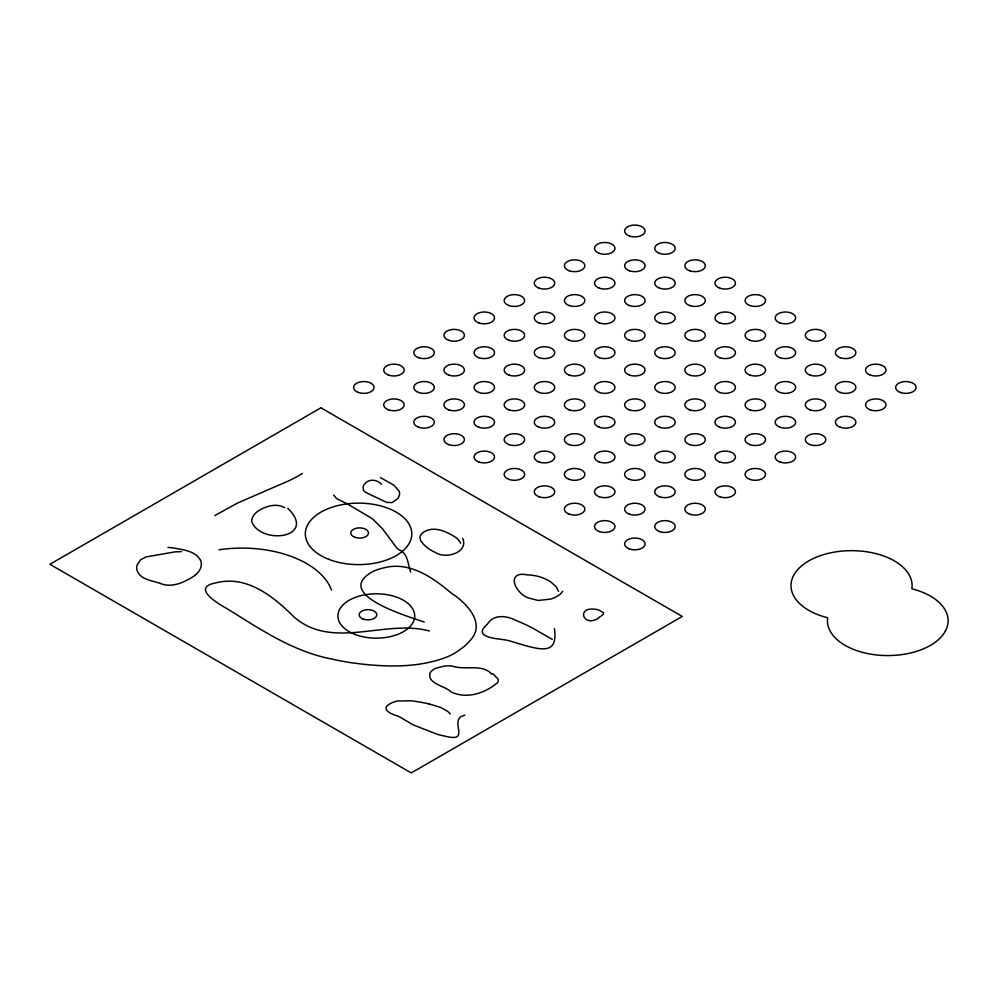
<?xml version="1.0" encoding="UTF-8"?>
<svg xmlns="http://www.w3.org/2000/svg" width="998" height="998" viewBox="0 0 998 998"><rect width="100%" height="100%" fill="white"/><g stroke="black" fill="none" stroke-linecap="round" stroke-linejoin="round"><path stroke-width="1.5" d="M554.401 628.59C557.445 649.573 547.752 651.469 529.589 646.679A74.039 42.739 0 0 1 525.073 645.544L509.554 640.866A49.788 28.742 0 0 0 505.15 639.905C496.405 638.471 471.805 637.522 487.348 624.224C493.686 613.782 506.934 615.654 516.278 620.556A161.738 93.375 0 0 1 532.994 628.316L552.318 639.419M562.735 591.315L559.965 594.471L555.661 597.153A26.335 15.207 0 0 1 550.285 599.162L538.072 600.459L527.618 597.727A29.017 16.754 0 0 1 520.856 593.186C511.762 584.678 510.44 571.392 527.443 574.885A34.506 19.923 0 0 1 532.021 575.247L533.069 575.384A29.765 17.178 0 0 1 541.452 577.368L544.671 578.64A41.08 23.715 0 0 1 551.121 582.208L556.285 586.899L558.568 591.315M195.059 575.372C185.753 581.547 174.151 587.448 162.724 584.341C153.904 580.462 139.82 580.587 136.776 569.534A29.528 17.041 0 0 1 137.163 564.806L140.581 559.753L146.12 556.909L174.962 551.882L181.524 551.62M600.222 616.564C596.255 620.519 588.284 623.139 584.491 617.612A15.743 9.082 0 0 1 583.568 613.845C584.329 609.454 589.631 608.855 593.274 609.092A16.305 9.406 0 0 1 598.326 609.828L603.565 612.747L603.378 614.294L601.27 615.966M214.857 515.542L237.636 503.004L281.898 483.781A128.854 74.388 0 0 0 302.394 473.476M464.819 715.192C446.855 719.034 473.015 743.51 444.646 736.05A44.024 25.412 0 0 1 439.407 734.89A42.203 24.364 0 0 1 437.286 734.291L413.135 724.872L400.248 717.263A36.128 20.858 0 0 0 397.478 715.94C392.301 714.605 380.026 709.441 389.345 704.201A21.295 12.3 0 0 1 392.701 702.455L394.559 701.769A17.502 10.105 0 0 1 397.578 700.995L411.213 700.808A92.215 53.231 0 0 1 429.115 703.989M429.152 703.939L440.692 707.445L447.329 711.125A25.686 14.833 0 0 1 450.248 713.982M429.414 630.998C385.166 618.897 332.696 650.546 294.061 617.026C273.527 596.492 246.618 574.711 215.618 582.944C190.693 587.61 218.375 603.852 227.132 608.718C259.954 629.052 292.851 651.494 331.486 658.979A177.008 102.195 0 0 0 351.046 662.709C382.396 666.963 415.679 668.66 445.844 657.47A66.517 38.398 0 0 0 455.437 652.767L463.222 647.29A81.487 47.043 0 0 0 469.559 641.053C486.75 624.137 466.889 603.129 451.832 593.536C433.07 577.742 409.716 560.926 383.731 567.887A40.918 23.628 0 0 0 373.115 571.392C331.61 594.097 408.12 616.477 424.2 621.979M380.463 477.655L393.748 485.09L399.113 491.078A18.663 10.778 0 0 1 399.35 495.245L398.826 496.617A24.576 14.184 0 0 1 397.553 498.651L392.177 502.593L386.713 502.406L365.617 492.376L363.509 490.505L363.035 487.124A18.912 10.916 0 0 1 364.956 483.581C369.248 478.516 377.331 479.626 381.498 484.279M284.642 507.733C277.831 503.566 269.198 505.387 262.399 508.593A33.333 19.249 0 0 0 259.53 510.153L258.794 510.614A27.894 16.105 0 0 0 251.696 521.492C256.498 535.09 278.405 539.194 290.443 532.932A23.465 13.548 0 0 0 293.599 530.425C300.56 523.364 293.524 513.558 287.761 508.331M492.95 673.7L498.027 679.102A11.826 6.824 0 0 1 497.615 682.57C487.423 691.365 472.516 697.427 458.781 694.508A27.108 15.656 0 0 1 452.768 692.699A26.123 15.082 0 0 1 451.046 691.951C444.921 685.589 426.508 683.767 430.188 672.689A19.049 11.003 0 0 1 432.82 670.02L433.494 669.533A17.003 9.818 0 0 1 435.926 668.223L444.073 666.115A23.041 13.311 0 0 1 451.807 665.965C464.706 670.743 482.545 663.246 491.902 674.299M462.735 538.396C468.736 552.53 445.856 559.429 435.527 552.518A39.72 22.942 0 0 1 427.306 547.715L425.148 545.906A64.209 37.076 0 0 1 423.651 544.459L420.769 540.804L419.896 537.498A13.461 7.772 0 0 1 420.308 535.814L421.381 534.13A17.69 10.217 0 0 1 423.651 532.084C433.918 525.509 446.967 531.61 455.986 537.623A31.025 17.914 0 0 1 459.641 541.477L460.664 543.211M410.665 572.066C407.583 563.82 408.382 553.491 398.352 549.374A41.168 23.765 0 0 1 396.543 547.702L382.658 528.952L373.09 519.384A52.981 30.589 0 0 0 370.732 517.712L347.628 504.065A48.465 27.981 0 0 0 345.034 502.78L336.725 498.688L333.594 495.095M200.436 560.165C195.421 550.884 183.133 549.811 173.839 548.052A70.097 40.469 0 0 0 167.988 547.415M200.548 560.152A31.911 18.426 0 0 1 194.884 575.297M218.974 549.786A91.517 52.832 0 0 1 331.511 590.105M320.919 407.82L49.9 564.294L411.263 772.926L682.283 616.452L320.919 407.82M900.433 392.464A10.229 5.913 0 0 0 916.089 387.661A10.229 5.913 0 0 0 901.069 382.234A10.229 5.913 0 0 0 900.433 392.464M870.318 375.073A10.229 5.913 0 0 0 885.975 370.283A10.229 5.913 0 0 0 870.955 364.844A10.229 5.913 0 0 0 870.318 375.073M840.204 357.683A10.229 5.913 0 0 0 855.86 352.893A10.229 5.913 0 0 0 840.84 347.454A10.229 5.913 0 0 0 840.204 357.683M810.089 340.306A10.229 5.913 0 0 0 825.758 335.503A10.229 5.913 0 0 0 810.725 330.076A10.229 5.913 0 0 0 810.089 340.306M779.974 322.915A10.229 5.913 0 0 0 795.643 318.125A10.229 5.913 0 0 0 780.623 312.686A10.229 5.913 0 0 0 779.974 322.915M749.86 305.525A10.229 5.913 0 0 0 765.528 300.735A10.229 5.913 0 0 0 750.508 295.308A10.229 5.913 0 0 0 749.86 305.525M719.745 288.148A10.229 5.913 0 0 0 735.414 283.345A10.229 5.913 0 0 0 720.394 277.918A10.229 5.913 0 0 0 719.745 288.148M689.643 270.757A10.229 5.913 0 0 0 705.299 265.967A10.229 5.913 0 0 0 690.279 260.528A10.229 5.913 0 0 0 689.643 270.757M659.528 253.367A10.229 5.913 0 0 0 675.184 248.577A10.229 5.913 0 0 0 660.165 243.15A10.229 5.913 0 0 0 659.528 253.367M629.414 235.99A10.229 5.913 0 0 0 645.07 231.199A10.229 5.913 0 0 0 630.05 225.76A10.229 5.913 0 0 0 629.414 235.99M870.318 409.841A10.229 5.913 0 0 0 885.975 405.051A10.229 5.913 0 0 0 870.955 399.612A10.229 5.913 0 0 0 870.318 409.841M840.204 392.464A10.229 5.913 0 0 0 855.86 387.661A10.229 5.913 0 0 0 840.84 382.234A10.229 5.913 0 0 0 840.204 392.464M810.089 375.073A10.229 5.913 0 0 0 825.758 370.283A10.229 5.913 0 0 0 810.725 364.844A10.229 5.913 0 0 0 810.089 375.073M779.974 357.683A10.229 5.913 0 0 0 795.643 352.893A10.229 5.913 0 0 0 780.623 347.454A10.229 5.913 0 0 0 779.974 357.683M749.86 340.306A10.229 5.913 0 0 0 765.528 335.503A10.229 5.913 0 0 0 750.508 330.076A10.229 5.913 0 0 0 749.86 340.306M719.745 322.915A10.229 5.913 0 0 0 735.414 318.125A10.229 5.913 0 0 0 720.394 312.686A10.229 5.913 0 0 0 719.745 322.915M689.643 305.525A10.229 5.913 0 0 0 705.299 300.735A10.229 5.913 0 0 0 690.279 295.308A10.229 5.913 0 0 0 689.643 305.525M659.528 288.148A10.229 5.913 0 0 0 675.184 283.345A10.229 5.913 0 0 0 660.165 277.918A10.229 5.913 0 0 0 659.528 288.148M629.414 270.757A10.229 5.913 0 0 0 645.07 265.967A10.229 5.913 0 0 0 630.05 260.528A10.229 5.913 0 0 0 629.414 270.757M599.299 253.367A10.229 5.913 0 0 0 614.955 248.577A10.229 5.913 0 0 0 599.935 243.15A10.229 5.913 0 0 0 599.299 253.367M840.204 427.231A10.229 5.913 0 0 0 855.86 422.441A10.229 5.913 0 0 0 840.84 417.002A10.229 5.913 0 0 0 840.204 427.231M810.089 409.841A10.229 5.913 0 0 0 825.758 405.051A10.229 5.913 0 0 0 810.725 399.612A10.229 5.913 0 0 0 810.089 409.841M779.974 392.464A10.229 5.913 0 0 0 795.643 387.661A10.229 5.913 0 0 0 780.623 382.234A10.229 5.913 0 0 0 779.974 392.464M749.86 375.073A10.229 5.913 0 0 0 765.528 370.283A10.229 5.913 0 0 0 750.508 364.844A10.229 5.913 0 0 0 749.86 375.073M719.745 357.683A10.229 5.913 0 0 0 735.414 352.893A10.229 5.913 0 0 0 720.394 347.454A10.229 5.913 0 0 0 719.745 357.683M689.643 340.306A10.229 5.913 0 0 0 705.299 335.503A10.229 5.913 0 0 0 690.279 330.076A10.229 5.913 0 0 0 689.643 340.306M659.528 322.915A10.229 5.913 0 0 0 675.184 318.125A10.229 5.913 0 0 0 660.165 312.686A10.229 5.913 0 0 0 659.528 322.915M629.414 305.525A10.229 5.913 0 0 0 645.07 300.735A10.229 5.913 0 0 0 630.05 295.308A10.229 5.913 0 0 0 629.414 305.525M599.299 288.148A10.229 5.913 0 0 0 614.955 283.345A10.229 5.913 0 0 0 599.935 277.918A10.229 5.913 0 0 0 599.299 288.148M569.184 270.757A10.229 5.913 0 0 0 584.84 265.967A10.229 5.913 0 0 0 569.821 260.528A10.229 5.913 0 0 0 569.184 270.757M810.089 444.621A10.229 5.913 0 0 0 825.758 439.819A10.229 5.913 0 0 0 810.725 434.392A10.229 5.913 0 0 0 810.089 444.621M779.974 427.231A10.229 5.913 0 0 0 795.643 422.441A10.229 5.913 0 0 0 780.623 417.002A10.229 5.913 0 0 0 779.974 427.231M749.86 409.841A10.229 5.913 0 0 0 765.528 405.051A10.229 5.913 0 0 0 750.508 399.612A10.229 5.913 0 0 0 749.86 409.841M719.745 392.464A10.229 5.913 0 0 0 735.414 387.661A10.229 5.913 0 0 0 720.394 382.234A10.229 5.913 0 0 0 719.745 392.464M689.643 375.073A10.229 5.913 0 0 0 705.299 370.283A10.229 5.913 0 0 0 690.279 364.844A10.229 5.913 0 0 0 689.643 375.073M659.528 357.683A10.229 5.913 0 0 0 675.184 352.893A10.229 5.913 0 0 0 660.165 347.454A10.229 5.913 0 0 0 659.528 357.683M629.414 340.306A10.229 5.913 0 0 0 645.07 335.503A10.229 5.913 0 0 0 630.05 330.076A10.229 5.913 0 0 0 629.414 340.306M599.299 322.915A10.229 5.913 0 0 0 614.955 318.125A10.229 5.913 0 0 0 599.935 312.686A10.229 5.913 0 0 0 599.299 322.915M569.184 305.525A10.229 5.913 0 0 0 584.84 300.735A10.229 5.913 0 0 0 569.821 295.308A10.229 5.913 0 0 0 569.184 305.525M539.07 288.148A10.229 5.913 0 0 0 554.726 283.345A10.229 5.913 0 0 0 539.706 277.918A10.229 5.913 0 0 0 539.07 288.148M779.974 461.999A10.229 5.913 0 0 0 795.643 457.209A10.229 5.913 0 0 0 780.623 451.77A10.229 5.913 0 0 0 779.974 461.999M749.86 444.621A10.229 5.913 0 0 0 765.528 439.819A10.229 5.913 0 0 0 750.508 434.392A10.229 5.913 0 0 0 749.86 444.621M719.745 427.231A10.229 5.913 0 0 0 735.414 422.441A10.229 5.913 0 0 0 720.394 417.002A10.229 5.913 0 0 0 719.745 427.231M689.643 409.841A10.229 5.913 0 0 0 705.299 405.051A10.229 5.913 0 0 0 690.279 399.612A10.229 5.913 0 0 0 689.643 409.841M659.528 392.464A10.229 5.913 0 0 0 675.184 387.661A10.229 5.913 0 0 0 660.165 382.234A10.229 5.913 0 0 0 659.528 392.464M629.414 375.073A10.229 5.913 0 0 0 645.07 370.283A10.229 5.913 0 0 0 630.05 364.844A10.229 5.913 0 0 0 629.414 375.073M599.299 357.683A10.229 5.913 0 0 0 614.955 352.893A10.229 5.913 0 0 0 599.935 347.454A10.229 5.913 0 0 0 599.299 357.683M569.184 340.306A10.229 5.913 0 0 0 584.84 335.503A10.229 5.913 0 0 0 569.821 330.076A10.229 5.913 0 0 0 569.184 340.306M539.07 322.915A10.229 5.913 0 0 0 554.726 318.125A10.229 5.913 0 0 0 539.706 312.686A10.229 5.913 0 0 0 539.07 322.915M508.955 305.525A10.229 5.913 0 0 0 524.624 300.735A10.229 5.913 0 0 0 509.591 295.308A10.229 5.913 0 0 0 508.955 305.525M749.86 479.389A10.229 5.913 0 0 0 765.528 474.599A10.229 5.913 0 0 0 750.508 469.16A10.229 5.913 0 0 0 749.86 479.389M719.745 461.999A10.229 5.913 0 0 0 735.414 457.209A10.229 5.913 0 0 0 720.394 451.77A10.229 5.913 0 0 0 719.745 461.999M689.643 444.621A10.229 5.913 0 0 0 705.299 439.819A10.229 5.913 0 0 0 690.279 434.392A10.229 5.913 0 0 0 689.643 444.621M659.528 427.231A10.229 5.913 0 0 0 675.184 422.441A10.229 5.913 0 0 0 660.165 417.002A10.229 5.913 0 0 0 659.528 427.231M629.414 409.841A10.229 5.913 0 0 0 645.07 405.051A10.229 5.913 0 0 0 630.05 399.612A10.229 5.913 0 0 0 629.414 409.841M599.299 392.464A10.229 5.913 0 0 0 614.955 387.661A10.229 5.913 0 0 0 599.935 382.234A10.229 5.913 0 0 0 599.299 392.464M569.184 375.073A10.229 5.913 0 0 0 584.84 370.283A10.229 5.913 0 0 0 569.821 364.844A10.229 5.913 0 0 0 569.184 375.073M539.07 357.683A10.229 5.913 0 0 0 554.726 352.893A10.229 5.913 0 0 0 539.706 347.454A10.229 5.913 0 0 0 539.07 357.683M508.955 340.306A10.229 5.913 0 0 0 524.624 335.503A10.229 5.913 0 0 0 509.591 330.076A10.229 5.913 0 0 0 508.955 340.306M478.84 322.915A10.229 5.913 0 0 0 494.509 318.125A10.229 5.913 0 0 0 479.489 312.686A10.229 5.913 0 0 0 478.84 322.915M719.745 496.767A10.229 5.913 0 0 0 735.414 491.977A10.229 5.913 0 0 0 720.394 486.55A10.229 5.913 0 0 0 719.745 496.767M689.643 479.389A10.229 5.913 0 0 0 705.299 474.599A10.229 5.913 0 0 0 690.279 469.16A10.229 5.913 0 0 0 689.643 479.389M659.528 461.999A10.229 5.913 0 0 0 675.184 457.209A10.229 5.913 0 0 0 660.165 451.77A10.229 5.913 0 0 0 659.528 461.999M629.414 444.621A10.229 5.913 0 0 0 645.07 439.819A10.229 5.913 0 0 0 630.05 434.392A10.229 5.913 0 0 0 629.414 444.621M599.299 427.231A10.229 5.913 0 0 0 614.955 422.441A10.229 5.913 0 0 0 599.935 417.002A10.229 5.913 0 0 0 599.299 427.231M569.184 409.841A10.229 5.913 0 0 0 584.84 405.051A10.229 5.913 0 0 0 569.821 399.612A10.229 5.913 0 0 0 569.184 409.841M539.07 392.464A10.229 5.913 0 0 0 554.726 387.661A10.229 5.913 0 0 0 539.706 382.234A10.229 5.913 0 0 0 539.07 392.464M508.955 375.073A10.229 5.913 0 0 0 524.624 370.283A10.229 5.913 0 0 0 509.591 364.844A10.229 5.913 0 0 0 508.955 375.073M478.84 357.683A10.229 5.913 0 0 0 494.509 352.893A10.229 5.913 0 0 0 479.489 347.454A10.229 5.913 0 0 0 478.84 357.683M448.726 340.306A10.229 5.913 0 0 0 464.394 335.503A10.229 5.913 0 0 0 449.374 330.076A10.229 5.913 0 0 0 448.726 340.306M689.643 514.157A10.229 5.913 0 0 0 705.299 509.367A10.229 5.913 0 0 0 690.279 503.928A10.229 5.913 0 0 0 689.643 514.157M659.528 496.767A10.229 5.913 0 0 0 675.184 491.977A10.229 5.913 0 0 0 660.165 486.55A10.229 5.913 0 0 0 659.528 496.767M629.414 479.389A10.229 5.913 0 0 0 645.07 474.599A10.229 5.913 0 0 0 630.05 469.16A10.229 5.913 0 0 0 629.414 479.389M599.299 461.999A10.229 5.913 0 0 0 614.955 457.209A10.229 5.913 0 0 0 599.935 451.77A10.229 5.913 0 0 0 599.299 461.999M569.184 444.621A10.229 5.913 0 0 0 584.84 439.819A10.229 5.913 0 0 0 569.821 434.392A10.229 5.913 0 0 0 569.184 444.621M539.07 427.231A10.229 5.913 0 0 0 554.726 422.441A10.229 5.913 0 0 0 539.706 417.002A10.229 5.913 0 0 0 539.07 427.231M508.955 409.841A10.229 5.913 0 0 0 524.624 405.051A10.229 5.913 0 0 0 509.591 399.612A10.229 5.913 0 0 0 508.955 409.841M478.84 392.464A10.229 5.913 0 0 0 494.509 387.661A10.229 5.913 0 0 0 479.489 382.234A10.229 5.913 0 0 0 478.84 392.464M448.726 375.073A10.229 5.913 0 0 0 464.394 370.283A10.229 5.913 0 0 0 449.374 364.844A10.229 5.913 0 0 0 448.726 375.073M418.611 357.683A10.229 5.913 0 0 0 434.28 352.893A10.229 5.913 0 0 0 419.26 347.454A10.229 5.913 0 0 0 418.611 357.683M659.528 531.547A10.229 5.913 0 0 0 675.184 526.757A10.229 5.913 0 0 0 660.165 521.318A10.229 5.913 0 0 0 659.528 531.547M629.414 514.157A10.229 5.913 0 0 0 645.07 509.367A10.229 5.913 0 0 0 630.05 503.928A10.229 5.913 0 0 0 629.414 514.157M599.299 496.767A10.229 5.913 0 0 0 614.955 491.977A10.229 5.913 0 0 0 599.935 486.55A10.229 5.913 0 0 0 599.299 496.767M569.184 479.389A10.229 5.913 0 0 0 584.84 474.599A10.229 5.913 0 0 0 569.821 469.16A10.229 5.913 0 0 0 569.184 479.389M539.07 461.999A10.229 5.913 0 0 0 554.726 457.209A10.229 5.913 0 0 0 539.706 451.77A10.229 5.913 0 0 0 539.07 461.999M508.955 444.621A10.229 5.913 0 0 0 524.624 439.819A10.229 5.913 0 0 0 509.591 434.392A10.229 5.913 0 0 0 508.955 444.621M478.84 427.231A10.229 5.913 0 0 0 494.509 422.441A10.229 5.913 0 0 0 479.489 417.002A10.229 5.913 0 0 0 478.84 427.231M448.726 409.841A10.229 5.913 0 0 0 464.394 405.051A10.229 5.913 0 0 0 449.374 399.612A10.229 5.913 0 0 0 448.726 409.841M418.611 392.464A10.229 5.913 0 0 0 434.28 387.661A10.229 5.913 0 0 0 419.26 382.234A10.229 5.913 0 0 0 418.611 392.464M388.509 375.073A10.229 5.913 0 0 0 404.165 370.283A10.229 5.913 0 0 0 389.145 364.844A10.229 5.913 0 0 0 388.509 375.073M629.414 548.925A10.229 5.913 0 0 0 645.07 544.135A10.229 5.913 0 0 0 630.05 538.708A10.229 5.913 0 0 0 629.414 548.925M599.299 531.547A10.229 5.913 0 0 0 614.955 526.757A10.229 5.913 0 0 0 599.935 521.318A10.229 5.913 0 0 0 599.299 531.547M569.184 514.157A10.229 5.913 0 0 0 584.84 509.367A10.229 5.913 0 0 0 569.821 503.928A10.229 5.913 0 0 0 569.184 514.157M539.07 496.767A10.229 5.913 0 0 0 554.726 491.977A10.229 5.913 0 0 0 539.706 486.55A10.229 5.913 0 0 0 539.07 496.767M508.955 479.389A10.229 5.913 0 0 0 524.624 474.599A10.229 5.913 0 0 0 509.591 469.16A10.229 5.913 0 0 0 508.955 479.389M478.84 461.999A10.229 5.913 0 0 0 494.509 457.209A10.229 5.913 0 0 0 479.489 451.77A10.229 5.913 0 0 0 478.84 461.999M448.726 444.621A10.229 5.913 0 0 0 464.394 439.819A10.229 5.913 0 0 0 449.374 434.392A10.229 5.913 0 0 0 448.726 444.621M418.611 427.231A10.229 5.913 0 0 0 434.28 422.441A10.229 5.913 0 0 0 419.26 417.002A10.229 5.913 0 0 0 418.611 427.231M388.509 409.841A10.229 5.913 0 0 0 404.165 405.051A10.229 5.913 0 0 0 389.145 399.612A10.229 5.913 0 0 0 388.509 409.841M358.394 392.464A10.229 5.913 0 0 0 374.05 387.661A10.229 5.913 0 0 0 359.031 382.234A10.229 5.913 0 0 0 358.394 392.464M354.677 537.211A8.832 5.102 0 0 0 368.449 533.344A8.832 5.102 0 0 0 355.762 528.391A8.832 5.102 0 0 0 354.677 537.211M328.729 559.329A53.231 30.738 0 0 0 411.663 536.063A53.231 30.738 0 0 0 335.303 506.223A53.231 30.738 0 0 0 328.729 559.329M363.01 618.985A8.832 5.102 0 0 0 376.782 615.13A8.832 5.102 0 0 0 364.095 610.177A8.832 5.102 0 0 0 363.01 618.985M354.901 634.391A38.411 22.181 0 0 0 414.619 617.45A38.411 22.181 0 0 0 359.355 596.068A38.411 22.181 0 0 0 354.901 634.391M945.368 631.11A60.329 34.83 0 0 0 911.848 588.795A60.541 34.955 0 0 0 863.332 551.333A60.541 34.955 0 0 0 793.722 575.272A60.541 34.955 0 0 0 827.666 617.737A60.329 34.83 0 0 0 876.132 654.913A60.329 34.83 0 0 0 945.368 631.11"/></g></svg>
